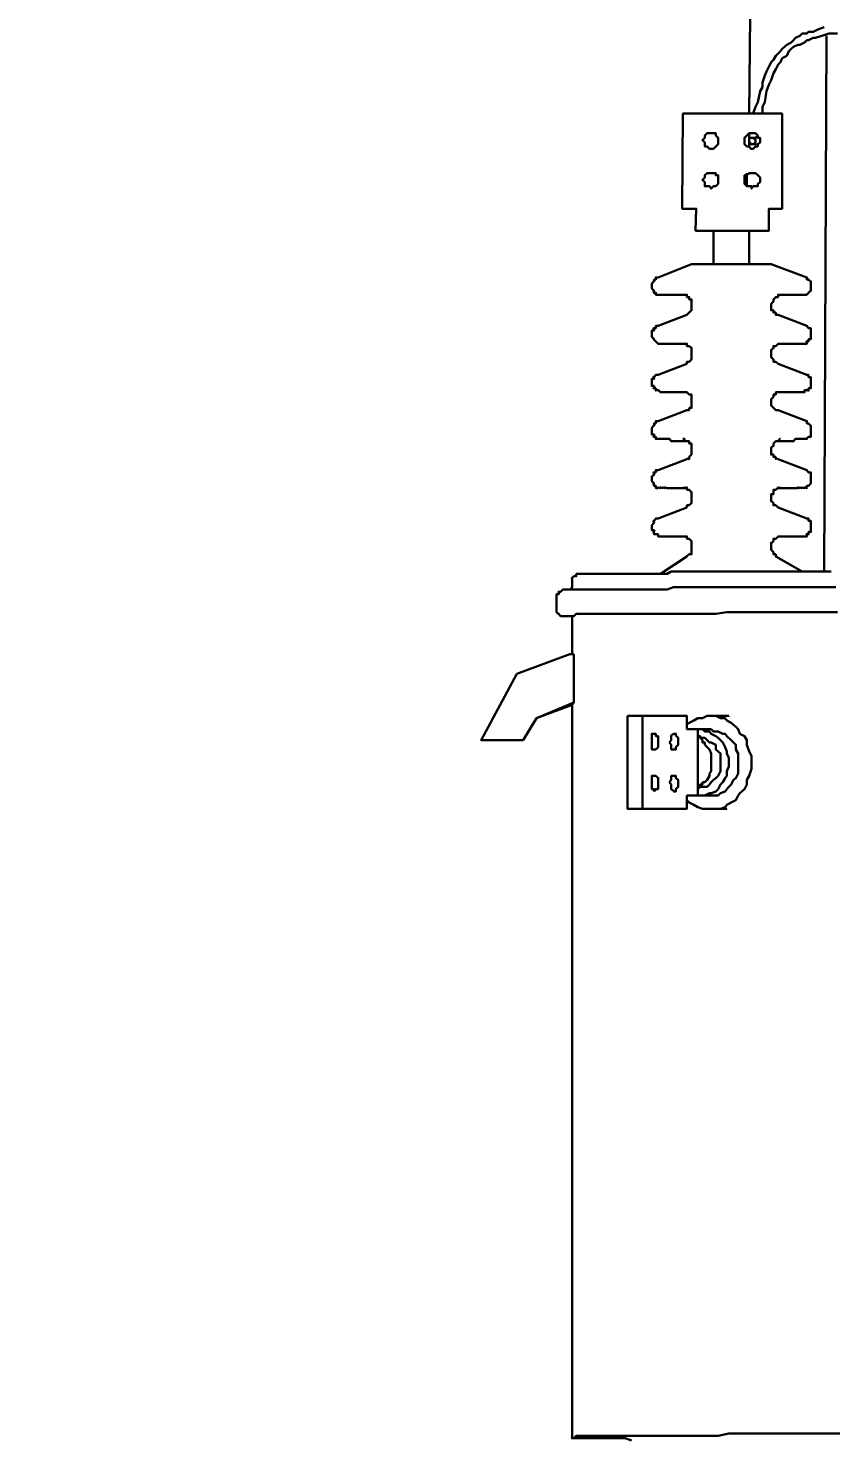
# Model space of a CAD drawing. Header units: metres. Extents: x 227 to 376, y 149 to 264.
# Drawn here: x 234.106 to 235.492, y 203.854 to 206.289 of the extents above; entities that cross this region are included whole.
import ezdxf

# ---------------------------------------------------------------- set-up
doc = ezdxf.new("R2010")
doc.units = ezdxf.units.M
doc.layers.get('Defpoints').update_dxf_attribs({"color": 1})
for name, color, linetype, lineweight in [('Cotas', 255, 'Continuous', 25), ('Poste', 252, 'Continuous', 25), ('Redes', 3, 'Continuous', 25), ('Trafo', 40, 'Continuous', 13)]:
    doc.layers.add(name, color=color, linetype=linetype, lineweight=lineweight)
doc.styles.add('0.3', font='', dxfattribs={"height": 0.3})
doc.styles.get("Standard").update_dxf_attribs({"font": '', "height": 0.1})
doc.styles.get('0.3').set_extended_font_data('@Arial Unicode MS')
doc.styles.get('Standard').set_extended_font_data('@Arial Unicode MS')
doc.dimstyles.get("Standard").update_dxf_attribs({"dimtxt": 0.1, "dimasz": 0.18, "dimexe": 0.18, "dimexo": 0.0625, "dimgap": 0.09, "dimtad": 0, "dimtih": 1, "dimtoh": 1, "dimzin": 0, "dimdsep": 46, "dimtxsty": 'Standard', "dimcen": 0.09, "dimclrd": 256, "dimclre": 256, "dimadec": 0, "dimazin": 0, "dimtfac": 1, "dimtofl": 0, "dimtmove": 0, "dimatfit": 3, "dimfxl": 1, "dimtolj": 1, "dimtzin": 0, "dimarcsym": 0})

# ---------------------------------------------------------------- blocks, each defined once
blk = doc.blocks.new('*D27')
at = {"layer": 'Cotas', "lineweight": -2, "ltscale": 2, "transparency": 16777216}
for p, q in [((236.9688, 206.0864), (236.9688, 208.476)), ((241.5351, 202.0607), (241.5351, 208.476)), ((237.1488, 208.296), (238.6605, 208.296)), ((241.3551, 208.296), (239.8434, 208.296))]:
    blk.add_line(p, q, dxfattribs=at)
at = {"layer": 'Cotas', "ltscale": 2, "transparency": 16777216}
for points in [[(237.1488, 208.326), (237.1488, 208.266), (236.9688, 208.296)], [(241.3551, 208.326), (241.3551, 208.266), (241.5351, 208.296)]]:
    blk.add_solid(points, dxfattribs=at)
at = {"layer": 'Defpoints', "color": 0, "ltscale": 2, "transparency": 16777216}
for p in [(236.9688, 208.296), (236.9688, 206.0239), (241.5351, 201.9982)]:
    blk.add_point(p, dxfattribs=at)
at = {"layer": 'Cotas', "color": 0, "ltscale": 2, "transparency": 16777216, "insert": (239.252, 208.296), "char_height": 0.3, "width": 16.114598, "attachment_point": 5, "style": '0.3'}
blk.add_mtext('\\A1;3.2 m', dxfattribs=at)

msp = doc.modelspace()

# ---------------------------------------------------------------- linework, layer by layer
at = {"layer": 'Poste', "linetype": 'Continuous', "lineweight": 30}
for points in [[(235.3514, 206.1414), (235.4052, 211.4269), (235.4052, 211.4269)], [(235.4809, 205.3506), (235.4848, 206.2758), (235.4848, 206.2758)]]:
    msp.add_lwpolyline(points, dxfattribs=at)
at = {"layer": 'Redes', "linetype": 'Continuous', "lineweight": 30}
for points in [[(235.3584, 206.1414), (235.3623, 206.1533), (235.3663, 206.1613), (235.3703, 206.1802), (235.3743, 206.1872), (235.3743, 206.1952), (235.3783, 206.2071), (235.3813, 206.2141), (235.3853, 206.2221), (235.3892, 206.23), (235.3932, 206.234), (235.3972, 206.241), (235.4052, 206.2489), (235.4082, 206.2529), (235.4121, 206.2569), (235.4161, 206.2599), (235.4241, 206.2639), (235.4281, 206.2679), (235.4311, 206.2719), (235.439, 206.2758), (235.443, 206.2798), (235.451, 206.2798), (235.454, 206.2828), (235.4619, 206.2828), (235.4699, 206.2868), (235.4809, 206.2908)], [(235.3743, 206.1414), (235.3743, 206.1533), (235.3783, 206.1613), (235.3813, 206.1802), (235.3853, 206.1912), (235.3892, 206.1991), (235.3932, 206.2111), (235.3972, 206.2181), (235.4012, 206.226), (235.4052, 206.23), (235.4082, 206.237), (235.4161, 206.241), (235.4201, 206.2489), (235.4241, 206.2529), (235.4281, 206.2569), (235.4351, 206.2599), (235.439, 206.2599), (235.447, 206.2639), (235.451, 206.2679), (235.454, 206.2679), (235.4619, 206.2719), (235.4659, 206.2719), (235.4769, 206.2758), (235.4888, 206.2798), (235.5038, 206.2798)]]:
    msp.add_lwpolyline(points, dxfattribs=at)
at = {"layer": 'Trafo', "linetype": 'Continuous', "lineweight": 30}
for points in [[(235.4082, 206.1414), (235.4082, 205.977), (235.4082, 205.977), (235.3853, 205.977), (235.3853, 205.9392), (235.3853, 205.9392), (235.2598, 205.9392), (235.2588, 205.9392), (235.2598, 205.977), (235.2369, 205.977), (235.2359, 205.977), (235.2369, 206.1414)], [(235.1871, 205.0438), (235.1861, 205.0438), (235.1831, 205.0438), (235.1831, 205.0478), (235.1831, 205.0518), (235.1831, 205.0558), (235.1831, 205.0598), (235.1831, 205.0598), (235.1831, 205.0638), (235.1831, 205.0667), (235.1831, 205.0707), (235.1871, 205.0707), (235.1861, 205.0707), (235.19, 205.0707), (235.19, 205.0667), (235.194, 205.0667), (235.194, 205.0638), (235.194, 205.0598), (235.194, 205.0558), (235.194, 205.0558), (235.194, 205.0518), (235.194, 205.0478), (235.19, 205.0438), (235.19, 205.0438)], [(235.2209, 205.0438), (235.2209, 205.0438), (235.2169, 205.0438), (235.2169, 205.0478), (235.2169, 205.0518), (235.2169, 205.0518), (235.2139, 205.0558), (235.2169, 205.0598), (235.2169, 205.0638), (235.2169, 205.0667), (235.2169, 205.0677), (235.2209, 205.0707), (235.2209, 205.0707), (235.2249, 205.0707), (235.2249, 205.0667), (235.2249, 205.0677), (235.2289, 205.0638), (235.2289, 205.0598), (235.2289, 205.0558), (235.2289, 205.0518), (235.2289, 205.0518), (235.2249, 205.0478), (235.2249, 205.0438), (235.2249, 205.0438)], [(234.953, 205.0598), (234.8962, 205.0598), (234.8962, 205.0598), (234.8962, 205.0598)], [(235.1871, 204.9711), (235.1871, 204.9751), (235.1831, 204.9751), (235.1831, 204.9751), (235.1831, 204.9791), (235.1831, 204.9831), (235.1831, 204.9871), (235.1831, 204.9911), (235.1831, 204.994), (235.1831, 204.995), (235.1831, 204.998), (235.1871, 204.998), (235.1861, 204.998), (235.19, 204.998), (235.19, 204.998), (235.194, 204.994), (235.194, 204.995), (235.194, 204.9911), (235.194, 204.9871), (235.194, 204.9831), (235.194, 204.9791), (235.194, 204.9751), (235.19, 204.9751), (235.19, 204.9751)], [(235.2209, 204.9711), (235.2209, 204.9721), (235.2169, 204.9751), (235.2169, 204.9751), (235.2169, 204.9791), (235.2169, 204.9831), (235.2139, 204.9871), (235.2169, 204.9911), (235.2169, 204.994), (235.2169, 204.995), (235.2169, 204.998), (235.2209, 204.998), (235.2209, 204.998), (235.2249, 204.998), (235.2249, 204.998), (235.2249, 204.994), (235.2289, 204.9911), (235.2289, 204.9911), (235.2289, 204.9871), (235.2289, 204.9831), (235.2289, 204.9791), (235.2249, 204.9751), (235.2249, 204.9751), (235.2249, 204.9711)]]:
    msp.add_lwpolyline(points, close=True, dxfattribs=at)
for points in [[(235.2707, 206.0956), (235.2747, 206.0996), (235.2747, 206.0996), (235.2747, 206.1035), (235.2787, 206.1075), (235.2827, 206.1075), (235.2857, 206.1075), (235.2896, 206.1075), (235.2936, 206.1075), (235.2936, 206.1035), (235.2976, 206.0996), (235.2976, 206.0996), (235.2976, 206.0956), (235.2976, 206.0916), (235.2976, 206.0886), (235.2936, 206.0846), (235.2936, 206.0846), (235.2896, 206.0806), (235.2857, 206.0806), (235.2827, 206.0806), (235.2787, 206.0846), (235.2747, 206.0846), (235.2747, 206.0886), (235.2747, 206.0916), (235.2707, 206.0956), (235.2747, 206.0996), (235.2747, 206.0996), (235.2747, 206.1035), (235.2787, 206.1075), (235.2827, 206.1075), (235.2857, 206.1075), (235.2896, 206.1075), (235.2936, 206.1075), (235.2936, 206.1035), (235.2976, 206.0996), (235.2976, 206.0996), (235.2976, 206.0956)], [(235.3434, 206.0956), (235.3434, 206.0996), (235.3434, 206.0996), (235.3474, 206.1035), (235.3514, 206.1075), (235.3554, 206.1075), (235.3544, 206.1075), (235.3584, 206.1075), (235.3623, 206.1075), (235.3663, 206.1035), (235.3663, 206.0996), (235.3703, 206.0996), (235.3703, 206.0956), (235.3703, 206.0916), (235.3663, 206.0886), (235.3663, 206.0846), (235.3623, 206.0846), (235.3584, 206.0806), (235.3554, 206.0806), (235.3544, 206.0806), (235.3514, 206.0846), (235.3474, 206.0846), (235.3434, 206.0886), (235.3434, 206.0916), (235.3434, 206.0956), (235.3434, 206.0996), (235.3434, 206.0996), (235.3474, 206.1035), (235.3514, 206.1075), (235.3554, 206.1075), (235.3544, 206.1075), (235.3584, 206.1075), (235.3623, 206.1075), (235.3663, 206.1035), (235.3663, 206.0996), (235.3703, 206.0996), (235.3703, 206.0956)], [(235.3514, 206.0846), (235.3514, 206.1075), (235.3514, 206.1075)], [(235.3623, 206.0916), (235.3623, 206.0956), (235.3623, 206.0956), (235.3623, 206.0956), (235.3623, 206.0956), (235.3623, 206.0956), (235.3584, 206.0996), (235.3584, 206.0996), (235.3584, 206.0996), (235.3554, 206.0996), (235.3544, 206.0996), (235.3544, 206.0996), (235.3514, 206.0996), (235.3514, 206.0956), (235.3514, 206.0956), (235.3514, 206.0956), (235.3514, 206.0956), (235.3514, 206.0956), (235.3514, 206.0956), (235.3514, 206.0956), (235.3514, 206.0956), (235.3514, 206.0996), (235.3514, 206.0996), (235.3514, 206.1035), (235.3514, 206.1075)], [(235.3514, 206.0956), (235.3514, 206.0916), (235.3514, 206.0926), (235.3554, 206.0886), (235.3544, 206.0886), (235.3584, 206.0886), (235.3623, 206.0916), (235.3623, 206.0926), (235.3623, 206.0956), (235.3623, 206.0956), (235.3623, 206.0996), (235.3584, 206.0996), (235.3554, 206.0996), (235.3544, 206.0996), (235.3514, 206.0996), (235.3514, 206.0956), (235.3514, 206.0956), (235.3514, 206.0956), (235.3514, 206.0956), (235.3514, 206.0916), (235.3514, 206.0926), (235.3514, 206.0926), (235.3514, 206.0926), (235.3514, 206.0926), (235.3514, 206.0926), (235.3514, 206.0926), (235.3514, 206.0886), (235.3554, 206.0886), (235.3544, 206.0886), (235.3584, 206.0886), (235.3584, 206.0886), (235.3584, 206.0886), (235.3623, 206.0886), (235.3623, 206.0886), (235.3623, 206.0916), (235.3623, 206.0926), (235.3623, 206.0926), (235.3623, 206.0926), (235.3623, 206.0926), (235.3623, 206.0926), (235.3623, 206.0926), (235.3623, 206.0956), (235.3623, 206.0996), (235.3623, 206.0996), (235.3663, 206.1035)], [(235.3623, 206.0916), (235.3623, 206.0926), (235.3623, 206.0926)], [(235.2707, 206.0268), (235.2747, 206.0308), (235.2747, 206.0348), (235.2747, 206.0348), (235.2787, 206.0388), (235.2827, 206.0388), (235.2857, 206.0388), (235.2896, 206.0388), (235.2936, 206.0388), (235.2936, 206.0348), (235.2976, 206.0348), (235.2976, 206.0308), (235.2976, 206.0268), (235.2976, 206.0229), (235.2976, 206.0199), (235.2936, 206.0159), (235.2936, 206.0159), (235.2896, 206.0159), (235.2857, 206.0119), (235.2827, 206.0159), (235.2787, 206.0159), (235.2747, 206.0159), (235.2747, 206.0199), (235.2747, 206.0229), (235.2707, 206.0268), (235.2747, 206.0308), (235.2747, 206.0348), (235.2747, 206.0348), (235.2787, 206.0388), (235.2827, 206.0388), (235.2857, 206.0388), (235.2896, 206.0388), (235.2936, 206.0388), (235.2936, 206.0348), (235.2976, 206.0348), (235.2976, 206.0308), (235.2976, 206.0268)], [(235.3434, 206.0268), (235.3434, 206.0308), (235.3434, 206.0348), (235.3474, 206.0348), (235.3514, 206.0388), (235.3554, 206.0388), (235.3544, 206.0388), (235.3584, 206.0388), (235.3623, 206.0388), (235.3663, 206.0348), (235.3663, 206.0348), (235.3703, 206.0308), (235.3703, 206.0268), (235.3703, 206.0229), (235.3663, 206.0199), (235.3663, 206.0159), (235.3623, 206.0159), (235.3584, 206.0159), (235.3554, 206.0119), (235.3554, 206.0159), (235.3514, 206.0159), (235.3474, 206.0159), (235.3434, 206.0199), (235.3434, 206.0229), (235.3434, 206.0268), (235.3434, 206.0308), (235.3434, 206.0348), (235.3474, 206.0348), (235.3514, 206.0388), (235.3554, 206.0388), (235.3544, 206.0388), (235.3584, 206.0388), (235.3623, 206.0388), (235.3663, 206.0348), (235.3663, 206.0348), (235.3703, 206.0308), (235.3703, 206.0268)], [(235.3474, 206.0159), (235.3474, 206.0388), (235.3474, 206.0388)], [(235.2598, 205.977), (235.2369, 205.977), (235.2369, 205.977)], [(235.4082, 205.977), (235.3853, 205.977), (235.3853, 205.977)], [(235.3056, 205.9392), (235.2598, 205.9392), (235.2598, 205.9392)], [(235.2896, 205.9392), (235.2896, 205.8814), (235.2896, 205.8814)], [(235.3514, 205.9392), (235.3514, 205.9392), (235.3514, 205.9392), (235.3474, 205.9392), (235.3434, 205.9392), (235.3394, 205.9392), (235.3355, 205.9392), (235.3325, 205.9392), (235.3285, 205.9392), (235.3205, 205.9392), (235.3165, 205.9392), (235.3125, 205.9392), (235.3056, 205.9392), (235.3016, 205.9392), (235.2976, 205.9392), (235.2936, 205.9392), (235.2936, 205.9392), (235.2936, 205.9392), (235.2896, 205.9392)], [(235.3853, 205.9392), (235.3355, 205.9392), (235.3355, 205.9392)], [(235.3514, 205.9392), (235.3514, 205.8814), (235.3514, 205.8814)], [(235.2518, 205.8814), (235.194, 205.8585), (235.194, 205.8585)], [(235.3892, 205.8814), (235.3892, 205.8814), (235.3853, 205.8814), (235.3853, 205.8814), (235.3813, 205.8814), (235.3783, 205.8814), (235.3703, 205.8814), (235.3663, 205.8814), (235.3584, 205.8814), (235.3514, 205.8814), (235.3434, 205.8814), (235.3355, 205.8814), (235.3285, 205.8814), (235.3205, 205.8814), (235.3125, 205.8814), (235.3056, 205.8814), (235.2976, 205.8814), (235.2896, 205.8814), (235.2827, 205.8814), (235.2787, 205.8814), (235.2707, 205.8814), (235.2667, 205.8814), (235.2628, 205.8814), (235.2598, 205.8814), (235.2558, 205.8814), (235.2558, 205.8814), (235.2518, 205.8814)], [(235.3892, 205.8814), (235.451, 205.8585), (235.451, 205.8585)], [(235.194, 205.8585), (235.194, 205.8585), (235.19, 205.8585), (235.19, 205.8545), (235.19, 205.8555), (235.19, 205.8555), (235.1871, 205.8545), (235.1871, 205.8516), (235.1861, 205.8516), (235.1831, 205.8476), (235.1831, 205.8476), (235.1831, 205.8436), (235.1831, 205.8396), (235.1831, 205.8396), (235.1871, 205.8356), (235.1861, 205.8356), (235.1871, 205.8316), (235.19, 205.8316), (235.19, 205.8326), (235.19, 205.8287), (235.19, 205.8287), (235.194, 205.8287), (235.194, 205.8287), (235.194, 205.8287), (235.198, 205.8287), (235.198, 205.8287), (235.198, 205.8287), (235.202, 205.8287), (235.202, 205.8287), (235.206, 205.8287), (235.206, 205.8287), (235.21, 205.8287), (235.2139, 205.8287), (235.2169, 205.8287), (235.2209, 205.8287), (235.2249, 205.8287), (235.2289, 205.8287), (235.2329, 205.8287), (235.2369, 205.8287), (235.2398, 205.8287)], [(235.4012, 205.8287), (235.4052, 205.8287), (235.4121, 205.8287), (235.4161, 205.8287), (235.4201, 205.8287), (235.4241, 205.8287), (235.4281, 205.8287), (235.4311, 205.8287), (235.4351, 205.8287), (235.4351, 205.8287), (235.439, 205.8287), (235.439, 205.8287), (235.443, 205.8287), (235.443, 205.8287), (235.447, 205.8287), (235.447, 205.8287), (235.447, 205.8287), (235.447, 205.8287), (235.451, 205.8287), (235.45, 205.8287), (235.45, 205.8287), (235.454, 205.8316), (235.454, 205.8326), (235.454, 205.8326), (235.458, 205.8356), (235.458, 205.8356), (235.458, 205.8396), (235.458, 205.8396), (235.458, 205.8436), (235.458, 205.8476), (235.458, 205.8476), (235.458, 205.8516), (235.458, 205.8516), (235.454, 205.8545), (235.454, 205.8555), (235.454, 205.8555), (235.451, 205.8545), (235.451, 205.8585), (235.45, 205.8585), (235.45, 205.8585)], [(235.2438, 205.7938), (235.2438, 205.7938), (235.2438, 205.7938), (235.2478, 205.7978), (235.2478, 205.7978), (235.2478, 205.7978), (235.2518, 205.8018), (235.2518, 205.8018), (235.2518, 205.8047), (235.2518, 205.8087), (235.2518, 205.8127), (235.2518, 205.8127), (235.2518, 205.8167), (235.2518, 205.8207), (235.2478, 205.8207), (235.2478, 205.8247), (235.2438, 205.8247), (235.2438, 205.8247), (235.2438, 205.8247), (235.2438, 205.8287), (235.2398, 205.8287), (235.2398, 205.8287), (235.2398, 205.8287), (235.2398, 205.8287), (235.2398, 205.8287), (235.2369, 205.8287)], [(235.4052, 205.8287), (235.4042, 205.8287), (235.4042, 205.8287), (235.4042, 205.8287), (235.4042, 205.8287), (235.4012, 205.8287), (235.4012, 205.8287), (235.4012, 205.8247), (235.3972, 205.8247), (235.3972, 205.8247), (235.3972, 205.8247), (235.3932, 205.8207), (235.3932, 205.8207), (235.3932, 205.8167), (235.3892, 205.8127), (235.3892, 205.8127), (235.3892, 205.8087), (235.3892, 205.8087), (235.3892, 205.8047), (235.3892, 205.8018), (235.3932, 205.8018), (235.3932, 205.7978), (235.3972, 205.7978), (235.3972, 205.7978), (235.3972, 205.7938), (235.4012, 205.7938), (235.4012, 205.7938)], [(235.194, 205.7749), (235.194, 205.7749), (235.19, 205.7749), (235.19, 205.7749), (235.19, 205.7709), (235.19, 205.7709), (235.1871, 205.7709), (235.1861, 205.7709), (235.1871, 205.7669), (235.1831, 205.7669), (235.1831, 205.7629), (235.1831, 205.7589), (235.1831, 205.7599), (235.1831, 205.7559), (235.1871, 205.752), (235.1861, 205.752), (235.1861, 205.752), (235.19, 205.748), (235.19, 205.748), (235.19, 205.748), (235.19, 205.748), (235.194, 205.744), (235.194, 205.744), (235.194, 205.744), (235.198, 205.744), (235.198, 205.744), (235.198, 205.744), (235.202, 205.744), (235.202, 205.744), (235.206, 205.744), (235.206, 205.744), (235.21, 205.744), (235.2139, 205.744), (235.2169, 205.744), (235.2209, 205.744), (235.2249, 205.744), (235.2289, 205.744), (235.2329, 205.744), (235.2369, 205.744), (235.2398, 205.744)], [(235.2438, 205.7938), (235.194, 205.7749), (235.194, 205.7749)], [(235.4012, 205.7938), (235.451, 205.7749), (235.451, 205.7749)], [(235.4012, 205.744), (235.4052, 205.744), (235.4121, 205.744), (235.4161, 205.744), (235.4201, 205.744), (235.4241, 205.744), (235.4281, 205.744), (235.4311, 205.744), (235.4351, 205.744), (235.4351, 205.744), (235.439, 205.744), (235.439, 205.744), (235.443, 205.744), (235.443, 205.744), (235.447, 205.744), (235.447, 205.744), (235.447, 205.744), (235.447, 205.744), (235.451, 205.744), (235.451, 205.748), (235.45, 205.748), (235.454, 205.748), (235.454, 205.748), (235.454, 205.752), (235.458, 205.752), (235.458, 205.752), (235.458, 205.7559), (235.458, 205.7589), (235.458, 205.7599), (235.458, 205.7629), (235.458, 205.7669), (235.458, 205.7669), (235.458, 205.7709), (235.454, 205.7709), (235.454, 205.7709), (235.454, 205.7709), (235.451, 205.7749), (235.45, 205.7749), (235.45, 205.7749), (235.45, 205.7749)], [(235.2438, 205.7091), (235.2438, 205.7101), (235.2438, 205.7131), (235.2478, 205.7131), (235.2478, 205.7131), (235.2478, 205.7131), (235.2518, 205.7171), (235.2518, 205.7211), (235.2518, 205.7251), (235.2518, 205.7291), (235.2518, 205.7291), (235.2518, 205.733), (235.2518, 205.736), (235.2518, 205.737), (235.2478, 205.74), (235.2478, 205.74), (235.2438, 205.74), (235.2438, 205.74), (235.2438, 205.744), (235.2438, 205.744), (235.2398, 205.744), (235.2398, 205.744), (235.2398, 205.744), (235.2398, 205.744), (235.2398, 205.744), (235.2369, 205.744)], [(235.4052, 205.744), (235.4042, 205.744), (235.4042, 205.744), (235.4042, 205.744), (235.4042, 205.744), (235.4012, 205.744), (235.4012, 205.744), (235.4012, 205.744), (235.3972, 205.74), (235.3972, 205.74), (235.3972, 205.74), (235.3932, 205.74), (235.3932, 205.736), (235.3932, 205.737), (235.3892, 205.733), (235.3892, 205.7291), (235.3892, 205.7291), (235.3892, 205.7251), (235.3892, 205.7251), (235.3892, 205.7211), (235.3932, 205.7171), (235.3932, 205.7131), (235.3972, 205.7131), (235.3972, 205.7131), (235.3972, 205.7131), (235.4012, 205.7091), (235.4012, 205.7101)], [(235.2438, 205.7091), (235.194, 205.6902), (235.194, 205.6902)], [(235.4012, 205.7091), (235.451, 205.6902), (235.451, 205.6902)], [(235.194, 205.6902), (235.194, 205.6902), (235.19, 205.6902), (235.19, 205.6902), (235.19, 205.6902), (235.19, 205.6902), (235.1871, 205.6862), (235.1861, 205.6872), (235.1871, 205.6832), (235.1831, 205.6832), (235.1831, 205.6793), (235.1831, 205.6793), (235.1831, 205.6753), (235.1831, 205.6713), (235.1871, 205.6713), (235.1871, 205.6673), (235.1861, 205.6673), (235.19, 205.6673), (235.19, 205.6633), (235.19, 205.6643), (235.19, 205.6643), (235.194, 205.6633), (235.194, 205.6643), (235.194, 205.6643), (235.198, 205.6603), (235.198, 205.6603), (235.198, 205.6603), (235.202, 205.6603), (235.202, 205.6603), (235.206, 205.6603), (235.206, 205.6603), (235.21, 205.6603), (235.2139, 205.6603), (235.2169, 205.6603), (235.2209, 205.6603), (235.2249, 205.6603), (235.2289, 205.6603), (235.2329, 205.6603), (235.2369, 205.6603), (235.2398, 205.6603)], [(235.4012, 205.6603), (235.4052, 205.6603), (235.4121, 205.6603), (235.4161, 205.6603), (235.4201, 205.6603), (235.4241, 205.6603), (235.4281, 205.6603), (235.4311, 205.6603), (235.4351, 205.6603), (235.4351, 205.6603), (235.439, 205.6603), (235.439, 205.6603), (235.443, 205.6603), (235.443, 205.6603), (235.447, 205.6603), (235.447, 205.6603), (235.447, 205.6633), (235.447, 205.6643), (235.451, 205.6633), (235.45, 205.6643), (235.45, 205.6643), (235.454, 205.6633), (235.454, 205.6673), (235.454, 205.6673), (235.458, 205.6673), (235.458, 205.6713), (235.458, 205.6713), (235.458, 205.6753), (235.458, 205.6793), (235.458, 205.6793), (235.458, 205.6832), (235.458, 205.6832), (235.458, 205.6862), (235.454, 205.6862), (235.454, 205.6902), (235.454, 205.6902), (235.451, 205.6902), (235.45, 205.6902), (235.45, 205.6902), (235.45, 205.6902)], [(235.2438, 205.6295), (235.2438, 205.6295), (235.2438, 205.6295), (235.2478, 205.6295), (235.2478, 205.6295), (235.2478, 205.6334), (235.2518, 205.6334), (235.2518, 205.6374), (235.2518, 205.6404), (235.2518, 205.6444), (235.2518, 205.6484), (235.2518, 205.6484), (235.2518, 205.6524), (235.2518, 205.6564), (235.2478, 205.6564), (235.2478, 205.6564), (235.2438, 205.6603), (235.2438, 205.6603), (235.2438, 205.6603), (235.2438, 205.6603), (235.2398, 205.6603), (235.2398, 205.6603), (235.2398, 205.6603), (235.2398, 205.6603), (235.2398, 205.6603), (235.2369, 205.6603)], [(235.4052, 205.6603), (235.4042, 205.6603), (235.4042, 205.6603), (235.4042, 205.6603), (235.4042, 205.6603), (235.4012, 205.6603), (235.4012, 205.6603), (235.4012, 205.6603), (235.3972, 205.6603), (235.3972, 205.6603), (235.3972, 205.6564), (235.3932, 205.6564), (235.3932, 205.6564), (235.3932, 205.6524), (235.3892, 205.6484), (235.3892, 205.6484), (235.3892, 205.6444), (235.3892, 205.6404), (235.3892, 205.6414), (235.3892, 205.6374), (235.3932, 205.6334), (235.3932, 205.6334), (235.3972, 205.6295), (235.3972, 205.6295), (235.3972, 205.6295), (235.4012, 205.6295), (235.4012, 205.6295)], [(235.2438, 205.6295), (235.194, 205.6105), (235.194, 205.6105)], [(235.4012, 205.6295), (235.451, 205.6105), (235.451, 205.6105)], [(235.194, 205.6105), (235.194, 205.6105), (235.19, 205.6105), (235.19, 205.6066), (235.19, 205.6066), (235.19, 205.6066), (235.1871, 205.6066), (235.1871, 205.6026), (235.1861, 205.6026), (235.1831, 205.5986), (235.1831, 205.5986), (235.1831, 205.5946), (235.1831, 205.5906), (235.1831, 205.5876), (235.1871, 205.5876), (235.1871, 205.5836), (235.1861, 205.5836), (235.19, 205.5836), (235.19, 205.5836), (235.19, 205.5797), (235.19, 205.5797), (235.194, 205.5797), (235.194, 205.5797), (235.194, 205.5797), (235.198, 205.5797), (235.198, 205.5797), (235.198, 205.5797), (235.202, 205.5797), (235.202, 205.5797), (235.206, 205.5797), (235.206, 205.5797), (235.21, 205.5797), (235.2139, 205.5797), (235.2169, 205.5757), (235.2209, 205.5757), (235.2249, 205.5757), (235.2289, 205.5757), (235.2329, 205.5757), (235.2369, 205.5757), (235.2398, 205.5757)], [(235.4012, 205.5757), (235.4052, 205.5757), (235.4121, 205.5757), (235.4161, 205.5757), (235.4201, 205.5757), (235.4241, 205.5757), (235.4281, 205.5757), (235.4311, 205.5797), (235.4351, 205.5797), (235.4351, 205.5797), (235.439, 205.5797), (235.439, 205.5797), (235.443, 205.5797), (235.443, 205.5797), (235.447, 205.5797), (235.447, 205.5797), (235.447, 205.5797), (235.447, 205.5797), (235.451, 205.5797), (235.45, 205.5797), (235.45, 205.5797), (235.454, 205.5836), (235.454, 205.5836), (235.454, 205.5836), (235.458, 205.5836), (235.458, 205.5876), (235.458, 205.5876), (235.458, 205.5906), (235.458, 205.5946), (235.458, 205.5986), (235.458, 205.5986), (235.458, 205.6026), (235.458, 205.6026), (235.454, 205.6066), (235.454, 205.6066), (235.454, 205.6066), (235.451, 205.6066), (235.451, 205.6105), (235.45, 205.6105), (235.45, 205.6105)], [(235.2438, 205.5448), (235.2438, 205.5458), (235.2438, 205.5458), (235.2478, 205.5448), (235.2478, 205.5488), (235.2478, 205.5488), (235.2518, 205.5528), (235.2518, 205.5528), (235.2518, 205.5568), (235.2518, 205.5607), (235.2518, 205.5647), (235.2518, 205.5647), (235.2518, 205.5677), (235.2518, 205.5717), (235.2478, 205.5717), (235.2478, 205.5757), (235.2438, 205.5757), (235.2438, 205.5757), (235.2438, 205.5757), (235.2438, 205.5757), (235.2398, 205.5757), (235.2398, 205.5797), (235.2398, 205.5797), (235.2398, 205.5797), (235.2398, 205.5797), (235.2369, 205.5797)], [(235.4052, 205.5797), (235.4042, 205.5797), (235.4042, 205.5797), (235.4042, 205.5797), (235.4042, 205.5797), (235.4012, 205.5757), (235.4012, 205.5757), (235.4012, 205.5757), (235.3972, 205.5757), (235.3972, 205.5757), (235.3972, 205.5757), (235.3932, 205.5717), (235.3932, 205.5717), (235.3932, 205.5677), (235.3892, 205.5647), (235.3892, 205.5647), (235.3892, 205.5607), (235.3892, 205.5607), (235.3892, 205.5568), (235.3892, 205.5528), (235.3932, 205.5528), (235.3932, 205.5488), (235.3972, 205.5488), (235.3972, 205.5448), (235.3972, 205.5458), (235.4012, 205.5448), (235.4012, 205.5458)], [(235.2438, 205.5448), (235.194, 205.5259), (235.194, 205.5259)], [(235.4012, 205.5448), (235.451, 205.5259), (235.451, 205.5259)], [(235.194, 205.5259), (235.194, 205.5259), (235.19, 205.5259), (235.19, 205.5259), (235.19, 205.5219), (235.19, 205.5219), (235.1871, 205.5219), (235.1861, 205.5219), (235.1871, 205.5179), (235.1831, 205.5149), (235.1831, 205.5149), (235.1831, 205.5109), (235.1831, 205.507), (235.1831, 205.507), (235.1871, 205.503), (235.1861, 205.503), (235.1871, 205.499), (235.19, 205.499), (235.19, 205.499), (235.19, 205.499), (235.19, 205.495), (235.194, 205.495), (235.194, 205.496), (235.194, 205.496), (235.198, 205.495), (235.198, 205.496), (235.198, 205.496), (235.202, 205.495), (235.202, 205.496), (235.206, 205.495), (235.206, 205.496), (235.21, 205.495), (235.2139, 205.495), (235.2169, 205.495), (235.2209, 205.495), (235.2249, 205.495), (235.2289, 205.495), (235.2329, 205.495), (235.2369, 205.495), (235.2398, 205.495)], [(235.4012, 205.495), (235.4052, 205.495), (235.4121, 205.495), (235.4161, 205.495), (235.4201, 205.495), (235.4241, 205.495), (235.4281, 205.495), (235.4311, 205.495), (235.4351, 205.495), (235.4351, 205.496), (235.439, 205.495), (235.439, 205.496), (235.443, 205.495), (235.443, 205.496), (235.447, 205.495), (235.447, 205.496), (235.447, 205.496), (235.447, 205.496), (235.451, 205.495), (235.45, 205.496), (235.451, 205.499), (235.454, 205.499), (235.454, 205.499), (235.454, 205.499), (235.458, 205.503), (235.458, 205.503), (235.458, 205.507), (235.458, 205.507), (235.458, 205.5109), (235.458, 205.5149), (235.458, 205.5149), (235.458, 205.5179), (235.458, 205.5219), (235.454, 205.5219), (235.454, 205.5219), (235.454, 205.5219), (235.451, 205.5259), (235.45, 205.5259), (235.45, 205.5259), (235.45, 205.5259)], [(235.2438, 205.4611), (235.2438, 205.4611), (235.2438, 205.4651), (235.2478, 205.4651), (235.2478, 205.4651), (235.2478, 205.4651), (235.2518, 205.4691), (235.2518, 205.4721), (235.2518, 205.4731), (235.2518, 205.4801), (235.2518, 205.4801), (235.2518, 205.4841), (235.2518, 205.4841), (235.2518, 205.488), (235.2478, 205.492), (235.2478, 205.492), (235.2438, 205.492), (235.2438, 205.492), (235.2438, 205.495), (235.2438, 205.496), (235.2398, 205.495), (235.2398, 205.496), (235.2398, 205.496), (235.2398, 205.496), (235.2398, 205.496), (235.2369, 205.495)], [(235.4052, 205.495), (235.4042, 205.496), (235.4042, 205.496), (235.4042, 205.496), (235.4042, 205.496), (235.4012, 205.495), (235.4012, 205.496), (235.4012, 205.496), (235.3972, 205.492), (235.3972, 205.492), (235.3972, 205.492), (235.3932, 205.492), (235.3932, 205.488), (235.3932, 205.4841), (235.3892, 205.4841), (235.3892, 205.4801), (235.3892, 205.4801), (235.3892, 205.4761), (235.3892, 205.4721), (235.3892, 205.4731), (235.3932, 205.4691), (235.3932, 205.4651), (235.3972, 205.4651), (235.3972, 205.4651), (235.3972, 205.4651), (235.4012, 205.4611), (235.4012, 205.4611)], [(235.2438, 205.4611), (235.194, 205.4422), (235.194, 205.4422)], [(235.4012, 205.4611), (235.451, 205.4422), (235.451, 205.4422)], [(235.194, 205.4422), (235.19, 205.4422), (235.19, 205.4422), (235.19, 205.4422), (235.1871, 205.4382), (235.1861, 205.4382), (235.1871, 205.4343), (235.1861, 205.4343), (235.1831, 205.4303), (235.1831, 205.4303), (235.1831, 205.4263), (235.1831, 205.4223), (235.1871, 205.4223), (235.1871, 205.4193), (235.1861, 205.4193), (235.1871, 205.4153), (235.19, 205.4153), (235.19, 205.4153), (235.19, 205.4153), (235.194, 205.4153), (235.194, 205.4113), (235.194, 205.4113), (235.194, 205.4113), (235.198, 205.4113), (235.198, 205.4113), (235.202, 205.4113), (235.202, 205.4113), (235.206, 205.4113), (235.206, 205.4113), (235.21, 205.4113), (235.2139, 205.4113), (235.2169, 205.4113), (235.2169, 205.4113), (235.2209, 205.4113), (235.2249, 205.4113), (235.2329, 205.4113), (235.2369, 205.4113), (235.2398, 205.4113)], [(235.4012, 205.4113), (235.4082, 205.4113), (235.4121, 205.4113), (235.4161, 205.4113), (235.4201, 205.4113), (235.4241, 205.4113), (235.4281, 205.4113), (235.4311, 205.4113), (235.4351, 205.4113), (235.4351, 205.4113), (235.439, 205.4113), (235.439, 205.4113), (235.443, 205.4113), (235.447, 205.4113), (235.447, 205.4113), (235.447, 205.4113), (235.447, 205.4113), (235.451, 205.4113), (235.451, 205.4153), (235.45, 205.4153), (235.45, 205.4153), (235.454, 205.4153), (235.454, 205.4153), (235.454, 205.4193), (235.458, 205.4193), (235.458, 205.4223), (235.458, 205.4233), (235.458, 205.4263), (235.458, 205.4303), (235.458, 205.4303), (235.458, 205.4343), (235.458, 205.4343), (235.458, 205.4382), (235.454, 205.4382), (235.454, 205.4422), (235.451, 205.4422), (235.45, 205.4422), (235.45, 205.4422)], [(235.2438, 205.3765), (235.2438, 205.3775), (235.2478, 205.3805), (235.2478, 205.3805), (235.2518, 205.3805), (235.2518, 205.3845), (235.2518, 205.3884), (235.2518, 205.3924), (235.2518, 205.3964), (235.2518, 205.3964), (235.2518, 205.3994), (235.2518, 205.4034), (235.2478, 205.4074), (235.2478, 205.4074), (235.2478, 205.4074), (235.2438, 205.4074), (235.2438, 205.4113), (235.2398, 205.4113), (235.2398, 205.4113), (235.2398, 205.4113), (235.2398, 205.4113), (235.2369, 205.4113), (235.2359, 205.4113), (235.2359, 205.4113), (235.2359, 205.4113)], [(235.4052, 205.4113), (235.4042, 205.4113), (235.4042, 205.4113), (235.4042, 205.4113), (235.4042, 205.4113), (235.4042, 205.4113), (235.4012, 205.4113), (235.4012, 205.4113), (235.4012, 205.4113), (235.3972, 205.4074), (235.3972, 205.4074), (235.3972, 205.4074), (235.3932, 205.4074), (235.3932, 205.4034), (235.3892, 205.3994), (235.3892, 205.4004), (235.3892, 205.3964), (235.3892, 205.3924), (235.3892, 205.3884), (235.3932, 205.3845), (235.3932, 205.3805), (235.3932, 205.3805), (235.3972, 205.3805), (235.3972, 205.3765), (235.3972, 205.3775)], [(235.2438, 205.3765), (235.198, 205.3466), (235.198, 205.3466)], [(235.3972, 205.3765), (235.443, 205.3506), (235.443, 205.3506)], [(235.0456, 205.3386), (235.0446, 205.3386), (235.0486, 205.3426), (235.0486, 205.3426), (235.0486, 205.3426), (235.0486, 205.3426), (235.0526, 205.3426), (235.0526, 205.3426), (235.0526, 205.3466), (235.0566, 205.3466), (235.0566, 205.3466), (235.0606, 205.3466), (235.0606, 205.3466), (235.0646, 205.3466), (235.0685, 205.3466), (235.0675, 205.3466), (235.0715, 205.3466), (235.0755, 205.3466), (235.0795, 205.3466), (235.0835, 205.3466), (235.0914, 205.3466), (235.0944, 205.3466), (235.0984, 205.3466), (235.1064, 205.3466), (235.1104, 205.3466), (235.1183, 205.3466), (235.1213, 205.3466), (235.1293, 205.3466), (235.1373, 205.3466), (235.1442, 205.3466), (235.1482, 205.3466), (235.1562, 205.3466), (235.1642, 205.3466), (235.1751, 205.3466), (235.1831, 205.3466), (235.19, 205.3466), (235.198, 205.3466), (235.21, 205.3466), (235.2169, 205.3506), (235.2289, 205.3506), (235.2369, 205.3506), (235.2478, 205.3506), (235.2558, 205.3506), (235.2667, 205.3506), (235.2787, 205.3506), (235.2896, 205.3506), (235.2976, 205.3506), (235.3096, 205.3506), (235.3205, 205.3506), (235.3325, 205.3506), (235.3434, 205.3506), (235.3554, 205.3506), (235.3663, 205.3506), (235.3783, 205.3506), (235.3932, 205.3506), (235.4052, 205.3506), (235.4161, 205.3506), (235.4281, 205.3506), (235.439, 205.3506), (235.454, 205.3506), (235.4659, 205.3506), (235.4769, 205.3506), (235.4928, 205.3506)], [(235.0456, 205.3237), (235.0456, 205.3386), (235.0456, 205.3386)], [(235.0187, 205.3078), (235.0187, 205.3118), (235.0227, 205.3118), (235.0227, 205.3157), (235.0217, 205.3157), (235.0217, 205.3157), (235.0257, 205.3157), (235.0257, 205.3157), (235.0257, 205.3157), (235.0297, 205.3197), (235.0297, 205.3197), (235.0337, 205.3197), (235.0337, 205.3197), (235.0377, 205.3197), (235.0416, 205.3197), (235.0456, 205.3197), (235.0446, 205.3197), (235.0486, 205.3197), (235.0566, 205.3197), (235.0606, 205.3197), (235.0646, 205.3197), (235.0685, 205.3197), (235.0755, 205.3197), (235.0795, 205.3197), (235.0875, 205.3197), (235.0914, 205.3197), (235.0984, 205.3197), (235.1064, 205.3197), (235.1144, 205.3197), (235.1213, 205.3197), (235.1293, 205.3197), (235.1373, 205.3197), (235.1442, 205.3197), (235.1522, 205.3197), (235.1602, 205.3197), (235.1711, 205.3197), (235.1791, 205.3197), (235.19, 205.3197), (235.198, 205.3197), (235.21, 205.3197), (235.2209, 205.3237), (235.2289, 205.3237), (235.2398, 205.3237), (235.2518, 205.3237), (235.2628, 205.3237), (235.2747, 205.3237), (235.2857, 205.3237), (235.2976, 205.3237), (235.3096, 205.3237), (235.3205, 205.3237), (235.3325, 205.3237), (235.3434, 205.3237), (235.3554, 205.3237), (235.3703, 205.3237), (235.3813, 205.3237), (235.3932, 205.3237), (235.4082, 205.3237), (235.4201, 205.3237), (235.4311, 205.3237), (235.447, 205.3237), (235.458, 205.3237), (235.4739, 205.3237), (235.4848, 205.3237), (235.5008, 205.3237)], [(235.0456, 205.3237), (235.0446, 205.3237), (235.0446, 205.3237), (235.0456, 205.3197), (235.0446, 205.3197), (235.0416, 205.3197)], [(235.0187, 205.2809), (235.0187, 205.3078), (235.0187, 205.3078)], [(235.0456, 205.2739), (235.0416, 205.2739), (235.0377, 205.2739), (235.0337, 205.2739), (235.0297, 205.2739), (235.0297, 205.2739), (235.0257, 205.2739), (235.0257, 205.2739), (235.0257, 205.2739), (235.0227, 205.2779), (235.0217, 205.2779), (235.0217, 205.2779), (235.0217, 205.2779), (235.0187, 205.2809), (235.0187, 205.2819), (235.0187, 205.2819)], [(235.0456, 205.2739), (235.0446, 205.2739), (235.0486, 205.2739), (235.0486, 205.2739), (235.0526, 205.2779), (235.0566, 205.2779), (235.0646, 205.2779), (235.0685, 205.2779), (235.0755, 205.2779), (235.0835, 205.2779), (235.0914, 205.2779), (235.1024, 205.2779), (235.1144, 205.2779), (235.1253, 205.2779), (235.1373, 205.2779), (235.1482, 205.2779), (235.1642, 205.2779), (235.1751, 205.2779), (235.19, 205.2779), (235.206, 205.2779), (235.2249, 205.2779), (235.2398, 205.2779), (235.2598, 205.2779), (235.2747, 205.2779), (235.2936, 205.2779), (235.3125, 205.2809), (235.3325, 205.2809), (235.3554, 205.2809), (235.3743, 205.2809), (235.3932, 205.2809), (235.4161, 205.2809), (235.439, 205.2809), (235.458, 205.2809), (235.4809, 205.2809), (235.5038, 205.2809)], [(235.0456, 205.2082), (235.0456, 205.2739), (235.0456, 205.2739)], [(234.95, 205.1743), (235.0416, 205.2082), (235.0416, 205.2082)], [(235.0416, 205.2082), (235.0486, 205.2082), (235.0486, 205.2082)], [(235.0486, 205.2082), (235.0486, 205.1245), (235.0486, 205.1245)], [(234.95, 205.1743), (234.8883, 205.0598), (234.8883, 205.0598), (234.961, 205.0598), (234.961, 205.0598), (234.9839, 205.0976)], [(234.8883, 205.0598), (234.961, 205.0598), (234.9839, 205.0976), (235.0456, 205.1205)], [(235.0486, 205.1245), (234.9839, 205.0976), (234.9839, 205.0976)], [(235.0486, 205.1245), (235.0486, 205.1245), (235.0456, 205.1205), (235.0446, 205.1205)], [(235.0456, 203.8547), (235.0456, 205.1205), (235.0456, 205.1205)], [(235.2169, 204.9413), (235.1412, 204.9413), (235.1412, 205.1016)], [(235.1412, 205.1016), (235.1671, 205.1016), (235.1671, 204.9413)], [(235.2628, 205.0787), (235.2438, 205.0787), (235.2438, 205.1016), (235.1671, 205.1016)], [(235.2438, 205.0867), (235.2478, 205.0897), (235.2558, 205.0936), (235.2628, 205.0976), (235.2707, 205.0976), (235.2787, 205.1016), (235.2857, 205.1016), (235.2936, 205.1016), (235.3016, 205.0976), (235.3096, 205.0976), (235.3125, 205.0936), (235.3205, 205.0897), (235.3285, 205.0827), (235.3325, 205.0787), (235.3355, 205.0707), (235.3434, 205.0667), (235.3474, 205.0598), (235.3474, 205.0518), (235.3514, 205.0399), (235.3554, 205.0329), (235.3554, 205.0249), (235.3554, 205.0169), (235.3554, 205.01), (235.3514, 204.998), (235.3474, 204.9911), (235.3474, 204.9831), (235.3434, 204.9751), (235.3355, 204.9681), (235.3325, 204.9642), (235.3285, 204.9562), (235.3205, 204.9522), (235.3125, 204.9482), (235.3096, 204.9442), (235.3016, 204.9413), (235.2936, 204.9413), (235.2857, 204.9413), (235.2787, 204.9413), (235.2707, 204.9413), (235.2628, 204.9442), (235.2558, 204.9482), (235.2478, 204.9522), (235.2438, 204.9562)], [(235.2857, 205.1016), (235.3165, 205.1016), (235.3165, 205.1016)], [(235.2628, 205.0787), (235.2707, 205.0787), (235.2747, 205.0747), (235.2827, 205.0747), (235.2857, 205.0707), (235.2936, 205.0667), (235.2976, 205.0638), (235.3016, 205.0598), (235.3056, 205.0558), (235.3096, 205.0478), (235.3125, 205.0399), (235.3125, 205.0369), (235.3165, 205.0289), (235.3165, 205.0209), (235.3165, 205.014), (235.3125, 205.006), (235.3125, 204.998), (235.3096, 204.994), (235.3056, 204.9871), (235.3016, 204.9831), (235.2976, 204.9751), (235.2936, 204.9711), (235.2857, 204.9681), (235.2827, 204.9681), (235.2747, 204.9642), (235.2707, 204.9642), (235.2628, 204.9642)], [(235.2628, 205.0747), (235.2628, 205.0787), (235.2628, 205.0787)], [(235.2628, 204.9642), (235.2628, 204.9681), (235.2628, 205.0787)], [(235.2628, 205.0747), (235.2628, 205.0707), (235.2628, 205.0667), (235.2667, 205.0667), (235.2667, 205.0638), (235.2707, 205.0598), (235.2707, 205.0558), (235.2747, 205.0558), (235.2747, 205.0518)], [(235.2667, 205.0787), (235.2857, 205.0787), (235.2857, 205.0787)], [(235.2857, 205.0787), (235.2896, 205.0747), (235.2976, 205.0747), (235.3056, 205.0707), (235.3096, 205.0707), (235.3125, 205.0667), (235.3205, 205.0598), (235.3245, 205.0558), (235.3285, 205.0518), (235.3285, 205.0438), (235.3325, 205.0369), (235.3325, 205.0289), (235.3325, 205.0209), (235.3325, 205.0169), (235.3325, 205.01), (235.3325, 205.002), (235.3285, 204.994), (235.3245, 204.9911), (235.3205, 204.9831), (235.3165, 204.9791), (235.3125, 204.9751), (235.3096, 204.9711), (235.3016, 204.9681), (235.2976, 204.9642), (235.2896, 204.9642), (235.2827, 204.9642)], [(235.2667, 205.0638), (235.2747, 205.0638), (235.2787, 205.0598), (235.2827, 205.0558), (235.2857, 205.0558), (235.2936, 205.0518), (235.2936, 205.0438), (235.2976, 205.0399), (235.3016, 205.0369), (235.3016, 205.0289), (235.3016, 205.0209), (235.3016, 205.0169), (235.3016, 205.01), (235.3016, 205.006), (235.2976, 204.998), (235.2936, 204.994), (235.2896, 204.9911), (235.2857, 204.9871), (235.2827, 204.9831), (235.2787, 204.9791), (235.2707, 204.9791), (235.2667, 204.9791)], [(235.2747, 205.0518), (235.2787, 205.0478), (235.2827, 205.0438), (235.2857, 205.0369), (235.2857, 205.0329), (235.2857, 205.0249), (235.2857, 205.0169), (235.2857, 205.014), (235.2857, 205.006), (235.2827, 205.002), (235.2827, 204.998), (235.2787, 204.9911), (235.2747, 204.9871), (235.2707, 204.9871)], [(235.2707, 204.9871), (235.2707, 204.9831), (235.2667, 204.9831), (235.2667, 204.9791), (235.2628, 204.9751), (235.2628, 204.9751), (235.2628, 204.9711), (235.2628, 204.9681), (235.2628, 204.9642)], [(235.2169, 204.9413), (235.2438, 204.9413), (235.2438, 204.9642)], [(235.2438, 204.9642), (235.2628, 204.9642), (235.2628, 204.9642)], [(235.2438, 204.9642), (235.2628, 204.9642), (235.2628, 204.9642)], [(235.2667, 204.9642), (235.2827, 204.9642), (235.2827, 204.9642)], [(235.1412, 204.9413), (235.1671, 204.9413), (235.2438, 204.9413)], [(235.2827, 204.9413), (235.3125, 204.9413), (235.3125, 204.9413)], [(235.0456, 203.8547), (235.0446, 203.8547), (235.0486, 203.8547), (235.0486, 203.8547), (235.0526, 203.8587), (235.0566, 203.8587), (235.0646, 203.8587), (235.0685, 203.8587), (235.0755, 203.8587), (235.0835, 203.8587), (235.0944, 203.8587), (235.1024, 203.8587), (235.1144, 203.8587), (235.1253, 203.8587), (235.1373, 203.8587), (235.1482, 203.8587), (235.1642, 203.8587), (235.1791, 203.8587), (235.194, 203.8587), (235.21, 203.8587), (235.2249, 203.8587), (235.2438, 203.8587), (235.2598, 203.8587), (235.2787, 203.8587), (235.2976, 203.8587), (235.3165, 203.8626), (235.3355, 203.8626), (235.3584, 203.8626), (235.3783, 203.8626), (235.3972, 203.8626), (235.4201, 203.8626), (235.443, 203.8626), (235.4619, 203.8626), (235.4848, 203.8626), (235.5078, 203.8626)], [(235.1482, 203.8507), (235.1373, 203.8547), (235.1253, 203.8547), (235.1144, 203.8547), (235.1024, 203.8547), (235.0944, 203.8547), (235.0835, 203.8547), (235.0755, 203.8547), (235.0685, 203.8547), (235.0646, 203.8547), (235.0566, 203.8547), (235.0526, 203.8547), (235.0486, 203.8547), (235.0486, 203.8547), (235.0456, 203.8547), (235.0446, 203.8547)]]:
    msp.add_lwpolyline(points, dxfattribs=at)

# ---------------------------------------------------------------- dimensions: what is measured, and where the dimension line sits
at = {"layer": 'Cotas', "ltscale": 2}
dim = msp.add_linear_dim(base=(236.9688, 208.296), p1=(241.5351, 201.9982), p2=(236.9688, 206.0239), text='3.2 m', dimstyle='Standard', override={"dimtxsty": '0.3'}, dxfattribs=at)
dim.commit()
dim.dimension.update_dxf_attribs({"geometry": '*D27', "text_midpoint": (239.252, 208.296)})

doc.saveas('drawing.dxf')
